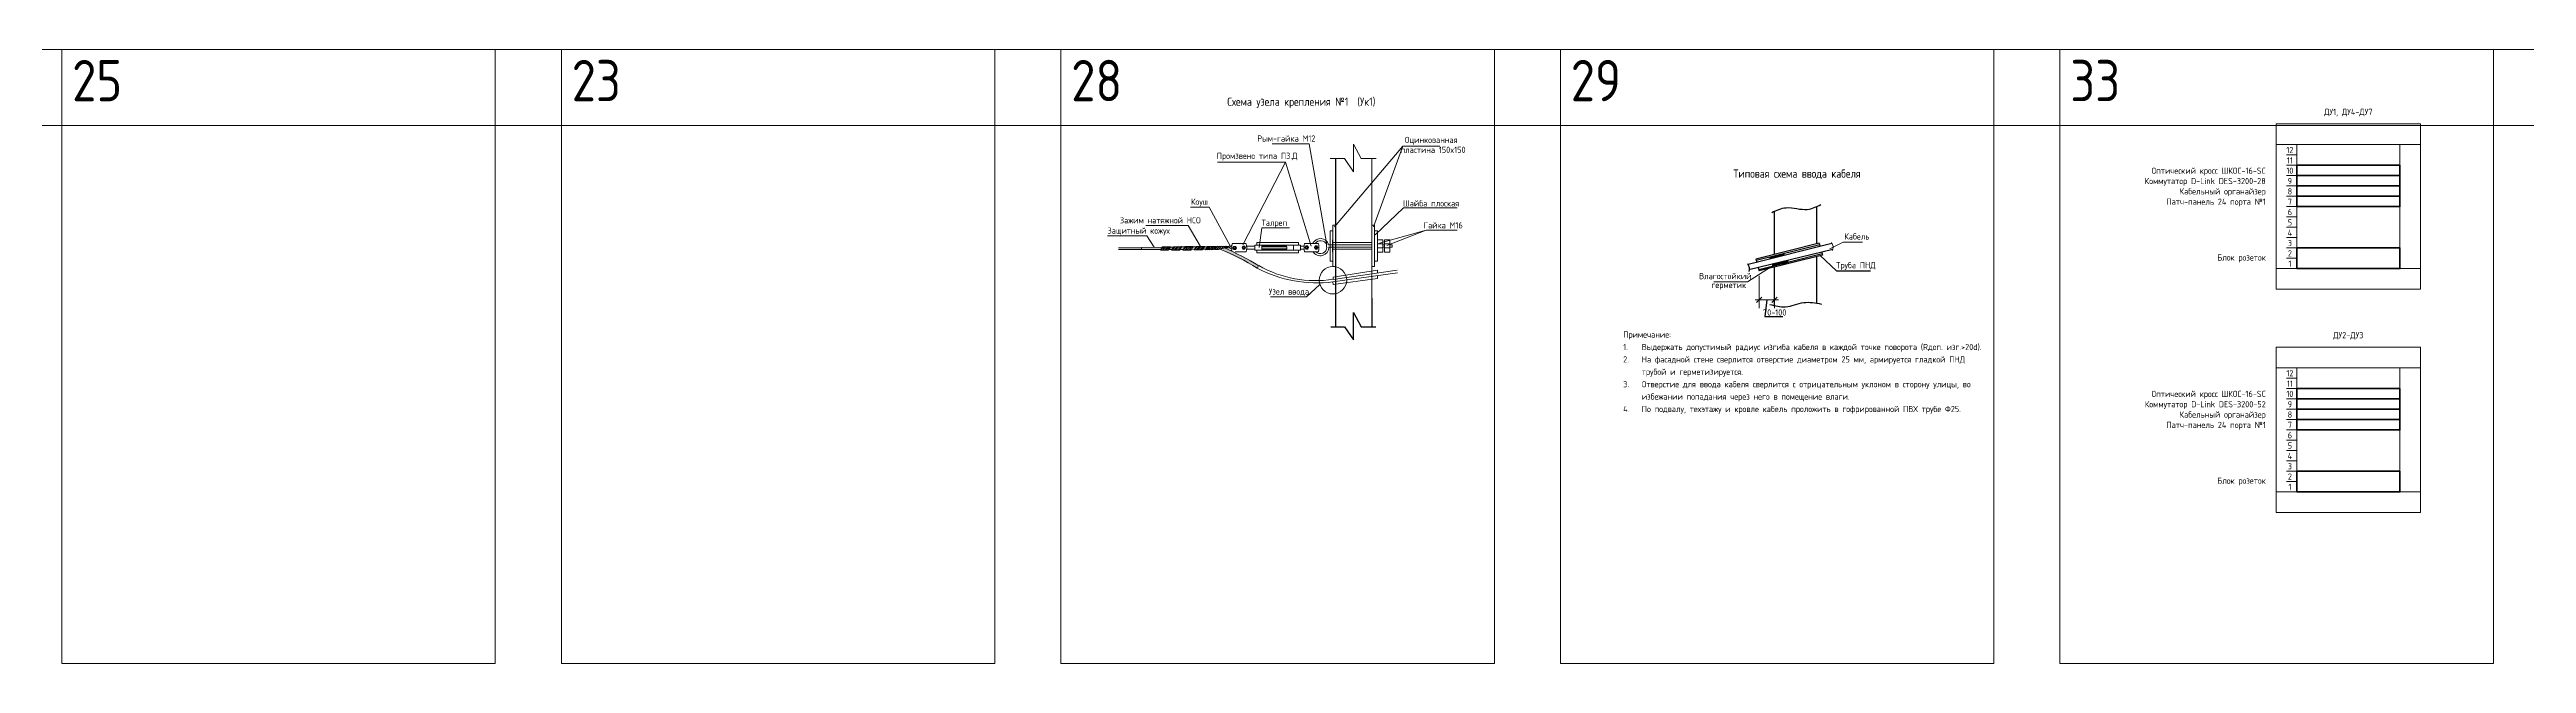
# Model space of a CAD drawing. Extents: x 6775 to 13793, y 2665 to 3972.
# Drawn here: x 11367 to 12567, y 3675 to 3972 of the extents above; entities that cross this region are included whole.
import ezdxf
from ezdxf.enums import TextEntityAlignment as Align

# ---------------------------------------------------------------- set-up
doc = ezdxf.new("R2010")
doc.units = 0
doc.header["$MEASUREMENT"] = 0
doc.layers.get('0').update_dxf_attribs({"linetype": 'CONTINUOUS'})
doc.layers.get('Defpoints').update_dxf_attribs({"linetype": 'CONTINUOUS'})
doc.layers.add('Выноски', color=7, linetype='CONTINUOUS', lineweight=5)
doc.layers.add('Стены', color=7, linetype='CONTINUOUS', lineweight=40)
doc.layers.add('ВЭ', color=1, linetype='CONTINUOUS')
doc.styles.add('мой', font='', dxfattribs={"width": 0.9, "height": 3})
doc.styles.get('мой').set_extended_font_data('GOST Common')
pattern_1 = [(45.43068, (11547.6908, 3829.4556), (-0.4523752, 0.445625), [])]

# ---------------------------------------------------------------- blocks, each defined once
blk = doc.blocks.new('*T15')
at = {"layer": 'Defpoints', "color": 8, "linetype": 'ByBlock', "lineweight": 0, "transparency": 16777216}
for p, q in [((0, 0), (7018, 0)), ((0, 0), (0, -36.7)), ((242, 0), (242, -36.7)), ((484, 0), (484, -36.7)), ((726, 0), (726, -36.7)), ((968, 0), (968, -36.7)), ((1210, 0), (1210, -36.7)), ((1452, 0), (1452, -36.7)), ((1694, 0), (1694, -36.7)), ((1936, 0), (1936, -36.7)), ((2178, 0), (2178, -36.7)), ((2420, 0), (2420, -36.7)), ((2662, 0), (2662, -36.7)), ((2904, 0), (2904, -36.7)), ((3146, 0), (3146, -36.7)), ((3388, 0), (3388, -36.7)), ((3630, 0), (3630, -36.7)), ((3872, 0), (3872, -36.7)), ((4114, 0), (4114, -36.7)), ((4356, 0), (4356, -36.7)), ((4598, 0), (4598, -36.7)), ((4840, 0), (4840, -36.7)), ((5082, 0), (5082, -36.7)), ((5324, 0), (5324, -36.7)), ((5566, 0), (5566, -36.7)), ((5808, 0), (5808, -36.7)), ((6050, 0), (6050, -36.7)), ((6292, 0), (6292, -36.7)), ((6534, 0), (6534, -36.7)), ((6776, 0), (6776, -36.7)), ((0, -36.7), (7018, -36.7))]:
    blk.add_line(p, q, dxfattribs=at)
at = {"layer": 'Defpoints', "color": 0, "linetype": 'ByBlock', "lineweight": -2, "transparency": 16777216}
blk.add_line((7018, 0), (7018, -36.7), dxfattribs=at)
at = {"layer": 'Defpoints', "color": 5, "linetype": 'Continuous', "lineweight": 0, "transparency": 16777216, "char_height": 20, "width": 232, "attachment_point": 1, "style": 'мой'}
for s, insert in [('1', (5, -5)), ('2', (247, -5)), ('3', (489, -5)), ('4', (731, -5)), ('5', (973, -5)), ('6', (1215, -5)), ('7', (1457, -5)), ('8', (1699, -5)), ('9', (1941, -5)), ('10', (2183, -5)), ('11', (2425, -5)), ('12', (2667, -5)), ('13', (2909, -5)), ('14', (3151, -5)), ('16', (3393, -5)), ('17', (3635, -5)), ('18', (3877, -5)), ('19', (4119, -5)), ('{\\fGOST Common|b0|i0|c204|p34;24', (4361, -5)), ('25', (4603, -5)), ('23', (4845, -5)), ('28', (5087, -5)), ('29', (5329, -5)), ('33', (5571, -5)), ('34', (5813, -5)), ('35', (6055, -5)), ('36', (6297, -5)), ('37', (6539, -5)), ('38', (6781, -5))]:
    blk.add_mtext(s, dxfattribs=dict(at, insert=insert))
blk = doc.blocks.new('*U16')
at = {"layer": 'ВЭ', "color": 250, "linetype": 'ByBlock', "lineweight": 18}
blk.add_lwpolyline([(-105, -148.5), (105, -148.5), (105, 148.5), (-105, 148.5), (-105, -148.5)], dxfattribs=at)
blk = doc.blocks.new('*U17')
at = {"layer": 'Defpoints', "color": 0, "linetype": 'ByBlock', "lineweight": -2, "transparency": 16777216}
for p in [(4598, 0), (4840, 0), (5082, 0), (5324, 0), (5566, 0)]:
    blk.add_blockref('*U16', p, dxfattribs=at)
blk = doc.blocks.new('_Oblique')
at = {"color": 0, "linetype": 'ByBlock', "lineweight": -2}
blk.add_line((-0.5, -0.5), (0.5, 0.5), dxfattribs=at)
blk = doc.blocks.new('*U93')
at = {"color": 7, "linetype": 'Continuous', "lineweight": 20}
blk.add_lwpolyline([(-2.5, 0), (2.5, 0)], dxfattribs=at)
blk = doc.blocks.new('*U94')
at = {"color": 0, "linetype": 'ByBlock', "lineweight": -2, "transparency": 16777216}
for p in [(0, 60), (0, 55), (0, 50), (0, 45), (0, 40), (0, 35), (0, 30), (0, 25), (0, 20), (0, 15), (0, 10), (0, 5), (0, 0)]:
    blk.add_blockref('*U93', p, dxfattribs=at)
blk = doc.blocks.new('*U129')
at = {"color": 7, "linetype": 'Continuous', "lineweight": 20}
blk.add_lwpolyline([(-2.5, 0), (2.5, 0)], dxfattribs=at)
blk = doc.blocks.new('*U130')
at = {"color": 0, "linetype": 'ByBlock', "lineweight": -2, "transparency": 16777216}
for p in [(0, 60), (0, 55), (0, 50), (0, 45), (0, 40), (0, 35), (0, 30), (0, 25), (0, 20), (0, 15), (0, 10), (0, 5), (0, 0)]:
    blk.add_blockref('*U129', p, dxfattribs=at)

msp = doc.modelspace()

# ---------------------------------------------------------------- hatches: boundary and pattern name
at = {"lineweight": 18}
h = msp.add_hatch(color=0, dxfattribs=at)
h.paths.add_polyline_path([(11896.1, 3875.2), (11905.4, 3875.2), (11906.1, 3876.4), (11896.1, 3876.3)])
h.paths.add_polyline_path([(11916.3, 3875.3), (11917, 3876.5), (11915.4, 3876.5), (11914.6, 3875.3)])
h.paths.add_polyline_path([(11921.8, 3875.4), (11922.5, 3876.5), (11921, 3876.5), (11920.2, 3875.3)])
h.paths.add_polyline_path([(11910.7, 3875.3), (11911.4, 3876.4), (11910.1, 3876.4), (11909.2, 3875.3)])
h.paths.add_polyline_path([(11927.1, 3875.4), (11927.8, 3876.5), (11926.5, 3876.5), (11925.7, 3875.4)])
h.paths.add_polyline_path([(11931.7, 3875.4), (11932.5, 3876.6), (11931.8, 3876.6), (11931, 3875.4)])
h = msp.add_hatch(dxfattribs=at)
h.set_pattern_fill('ANSI31', color=0, scale=0.2, angle=0.4307, style=0)
h.set_pattern_definition(pattern_1)
h.paths.add_polyline_path([(11905.2, 3874.9), (11909, 3875), (11910.2, 3876.6), (11906.2, 3876.6)])
h = msp.add_hatch(dxfattribs=at)
h.set_pattern_fill('ANSI31', color=0, scale=0.2, angle=0.4307, style=0)
h.set_pattern_definition(pattern_1)
h.paths.add_polyline_path([(11910.5, 3875), (11914.4, 3875), (11915.6, 3876.7), (11911.5, 3876.6)])
h = msp.add_hatch(dxfattribs=at)
h.set_pattern_fill('ANSI31', color=0, scale=0.2, angle=0.4307, style=0)
h.set_pattern_definition(pattern_1)
h.paths.add_polyline_path([(11916.1, 3875), (11919.9, 3875), (11921.1, 3876.7), (11917.1, 3876.7)])
h = msp.add_hatch(dxfattribs=at)
h.set_pattern_fill('ANSI31', color=0, scale=0.2, angle=0.4307, style=0)
h.set_pattern_definition(pattern_1)
h.paths.add_polyline_path([(11921.6, 3875.1), (11925.5, 3875.1), (11926.7, 3876.8), (11922.7, 3876.7)])
h = msp.add_hatch(dxfattribs=at)
h.set_pattern_fill('ANSI31', color=0, scale=0.2, angle=0.4307, style=0)
h.set_pattern_definition(pattern_1)
h.paths.add_polyline_path([(11927, 3875.1), (11930.8, 3875.2), (11932, 3876.8), (11928, 3876.8)])
h = msp.add_hatch(dxfattribs=at)
h.set_pattern_fill('ANSI31', color=0, scale=0.2, angle=0.4307, style=0)
h.set_pattern_definition(pattern_1)
h.paths.add_polyline_path([(11931.7, 3875.4), (11934.1, 3875.5), (11937.9, 3876.6), (11932.5, 3876.6)])
h.paths.add_polyline_path([(11937.9, 3876.6), (11938.6, 3876.9), (11932.6, 3876.8), (11932.5, 3876.6)])
h.paths.add_polyline_path([(11931.5, 3875.2), (11933.2, 3875.2), (11934.1, 3875.5), (11931.7, 3875.4)])
h = msp.add_hatch(color=0, dxfattribs=at)
edge = h.paths.add_edge_path()
edge.add_arc((11896.2, 3778), 104.5, 57.6372, 68.7809, ccw=False)
edge.add_line((11952.2, 3866.3), (11952.8, 3867.5))
edge.add_arc((11880.4, 3748), 139.7, 58.7593, 66.4514)
edge.add_line((11936.2, 3876.1), (11934.1, 3875.5))
at = {"layer": 'Стены', "lineweight": 25}
h = msp.add_hatch(color=256, dxfattribs=at)
edge = h.paths.add_edge_path()
edge.add_spline(control_points=[(12200.7, 3871.6), (12200.6, 3871.6), (12200.3, 3871.5), (12200, 3871), (12201, 3870.7), (12202.5, 3871.2), (12204.9, 3871.7), (12206.7, 3872.3), (12207.9, 3872.5), (12207.4, 3873.5), (12206.3, 3872.8), (12204.6, 3872.7), (12202.8, 3872.1), (12201.5, 3871.8), (12201, 3871.7), (12201, 3871.7), (12201, 3871.7), (12201, 3871.7)], knot_values=[3.200113, 3.200113, 3.200113, 3.200113, 6.307494, 10.167462, 16.851269, 26.259237, 59.418578, 82.490975, 84.274542, 89.974872, 101.148694, 114.060107, 139.250498, 153.350744, 153.350744, 153.350744, 153.578195, 153.578195, 153.578195, 153.578195], degree=3, periodic=0)
edge.add_line((12201, 3871.7), (12200.7, 3871.6))
edge = h.paths.add_edge_path()
edge.add_spline(control_points=[(12202.7, 3868.3), (12202.4, 3868.3), (12202.1, 3868.2), (12201.7, 3867.6), (12202.7, 3867.4), (12204.2, 3867.8), (12206.6, 3868.3), (12208.4, 3868.9), (12209.6, 3869.1), (12209.1, 3870.1), (12207.9, 3869.4), (12206.3, 3869.3), (12204.5, 3868.7), (12203.2, 3868.4), (12202.7, 3868.3)], knot_values=[0, 0, 0, 0, 6.307494, 10.167462, 16.851269, 26.259237, 59.418578, 82.490975, 84.274542, 89.974872, 101.148694, 114.060107, 139.250498, 153.350744, 153.350744, 153.350744, 153.350744], degree=3, periodic=0)

# ---------------------------------------------------------------- linework, layer by layer
at = {"color": 0, "lineweight": 18}
for p, q in [((11959.3, 3926.4), (11977.3, 3926.4)), ((11985.8, 3877.6), (11977.3, 3926.4)), ((11998.7, 3912.9), (11998.7, 3926.3)), ((11998.7, 3926.3), (12002.4, 3919.3)), ((12022.6, 3925.3), (12040.6, 3925.3)), ((11932.8, 3917.5), (11965.8, 3917.5)), ((11965.8, 3917.5), (11945.2, 3877.6)), ((11965.8, 3917.5), (11978.3, 3876.9)), ((11987.5, 3919.3), (11994.4, 3919.3)), ((11994.4, 3919.3), (11998.7, 3912.9)), ((12002.4, 3919.3), (12009.8, 3919.3)), ((12007.6, 3919.3), (12007.6, 3905.3)), ((12007.6, 3905.3), (12007.6, 3851.7)), ((11919.8, 3895.8), (11928.9, 3895.8)), ((11928.9, 3895.8), (11939.2, 3876.7)), ((12009.2, 3882.4), (12023, 3895.4)), ((12023, 3895.4), (12049, 3895.4)), ((11884.9, 3876), (11896.1, 3876.1)), ((11896.1, 3876.3), (11906.1, 3876.4)), ((11896.1, 3875.2), (11896.1, 3876.3)), ((11898.2, 3886.9), (11918.6, 3886.9)), ((11898.6, 3881.9), (11902.2, 3876.4)), ((11910.1, 3876.4), (11911.4, 3876.4)), ((11915.4, 3876.5), (11917, 3876.5)), ((11918.6, 3886.9), (11924.7, 3876.8)), ((11921, 3876.5), (11922.5, 3876.5)), ((11926.5, 3876.5), (11927.8, 3876.5)), ((11931.8, 3876.6), (11932.5, 3876.6)), ((11934.1, 3875.5), (11936.2, 3876.1)), ((11939.9, 3877.2), (11936.9, 3876.3)), ((11938.4, 3876.2), (11937, 3876.1)), ((11938.4, 3876), (11937, 3875.9)), ((11939.8, 3876.5), (11938.4, 3876.2)), ((11939.8, 3875.6), (11938.4, 3876)), ((11946.8, 3878.1), (11940, 3878.1)), ((11946.1, 3876.9), (11945.9, 3876.9)), ((11949.4, 3876.9), (11947, 3876.9)), ((11947, 3876.9), (11947, 3875.4)), ((11950.9, 3876.9), (11947.4, 3876.9)), ((11973.1, 3877.4), (11950.9, 3877.4)), ((11950.9, 3874.9), (11950.9, 3877.4)), ((11951.9, 3878.6), (11972.1, 3878.6)), ((11951.9, 3877.4), (11951.9, 3878.6)), ((11953.1, 3876.3), (11954.3, 3885.8)), ((11954.3, 3885.8), (11967.7, 3885.8)), ((11954.4, 3877.4), (11954.4, 3874.9)), ((11954.4, 3876.9), (11966.3, 3876.9)), ((11966.5, 3876.6), (11954.4, 3876.6)), ((11966.5, 3876.6), (11966.3, 3876.9)), ((11966.5, 3876.6), (11966.5, 3875.6)), ((11969.6, 3877.4), (11969.6, 3874.9)), ((11972.1, 3878.6), (11972.1, 3877.4)), ((11973.1, 3877.4), (11973.1, 3874.9)), ((11973.1, 3876.9), (11974.8, 3876.9)), ((11981.8, 3878.2), (11975, 3878.2)), ((11985.7, 3876.4), (11985.6, 3877.6)), ((11986.6, 3877.6), (11988.6, 3877.6)), ((11986.7, 3876.4), (11988.6, 3876.4)), ((11988.6, 3880), (11988.6, 3874)), ((11988.6, 3877.6), (11988.6, 3876.4)), ((11988.8, 3878.6), (12007.6, 3878.6)), ((11988.8, 3877.6), (12007.6, 3877.6)), ((11988.8, 3876.4), (12007.6, 3876.4)), ((12010.3, 3880), (12010.3, 3874)), ((12010.3, 3880), (12012.9, 3880)), ((12012.9, 3878), (12010.3, 3878)), ((12012.9, 3876), (12010.3, 3876)), ((12011.3, 3878.4), (12033.9, 3884.7)), ((12012.9, 3880), (12012.9, 3874)), ((12012.9, 3877.6), (12013.7, 3877.6)), ((12013.7, 3876.4), (12012.9, 3876.4)), ((12013.7, 3880), (12016.3, 3880)), ((12013.7, 3880), (12013.7, 3874)), ((12016.3, 3878), (12013.7, 3878)), ((12016.3, 3876), (12013.7, 3876)), ((12014.9, 3877.2), (12033.9, 3884.7)), ((12016.3, 3880), (12016.3, 3874)), ((12016.3, 3877.6), (12017.5, 3877.6)), ((12017.5, 3876.4), (12016.3, 3876.4)), ((12017.5, 3877.6), (12017.5, 3876.4)), ((12033.9, 3884.7), (12049, 3884.7)), ((11896.1, 3875.3), (11884.9, 3875.2)), ((11905.4, 3875.2), (11896.1, 3875.2)), ((11910.7, 3875.3), (11909.2, 3875.3)), ((11916.3, 3875.3), (11914.6, 3875.3)), ((11921.8, 3875.4), (11920.2, 3875.3)), ((11927.1, 3875.4), (11925.7, 3875.4)), ((11931, 3875.4), (11931.7, 3875.4)), ((11939.9, 3874.9), (11939.4, 3875)), ((11946.8, 3874.1), (11941.5, 3874.1)), ((11946.1, 3875.4), (11945.9, 3875.4)), ((11949.4, 3875.4), (11947, 3875.4)), ((11947.4, 3875.4), (11950.9, 3875.4)), ((11973.1, 3874.9), (11950.9, 3874.9)), ((11951.9, 3873.6), (11951.9, 3874.9)), ((11972.1, 3873.6), (11951.9, 3873.6)), ((11952.2, 3866.3), (11952.8, 3867.5)), ((11966.5, 3875.6), (11954.4, 3875.6)), ((11966.3, 3875.4), (11954.4, 3875.4)), ((11966.5, 3875.6), (11966.3, 3875.4)), ((11972.1, 3874.9), (11972.1, 3873.6)), ((11974.8, 3875.4), (11973.1, 3875.4)), ((11981.8, 3874.2), (11975, 3874.2)), ((12007.6, 3875.4), (11988.8, 3875.4)), ((11988.8, 3859.6), (12020, 3864)), ((11988.9, 3860.8), (12019.9, 3865.2)), ((12010.3, 3874), (12012.9, 3874)), ((12013.7, 3874), (12016.3, 3874)), ((11975.9, 3852.3), (11958.5, 3852.3)), ((11975.9, 3852.3), (11982.5, 3858.4))]:
    msp.add_line(p, q, dxfattribs=at)
for p, q in [((11990.1, 3919.3), (11990.1, 3838)), ((11998.7, 3831.5), (11998.7, 3844.8)), ((11998.7, 3844.8), (12002.4, 3837.9)), ((12007.6, 3851.7), (12007.6, 3838)), ((11987.8, 3837.9), (11994.4, 3837.9)), ((11994.4, 3837.9), (11998.7, 3831.5)), ((12002.4, 3837.9), (12009.6, 3837.9))]:
    msp.add_line(p, q)
at = {"color": 7, "linetype": 'Continuous', "lineweight": 20}
for points in [[(12445.7, 3936), (12515.7, 3936), (12515.7, 3926), (12445.7, 3926)], [(12445.7, 3936), (12515.7, 3936), (12515.7, 3856), (12445.7, 3856)], [(12445.7, 3926), (12455.7, 3926), (12455.7, 3866), (12445.7, 3866)], [(12455.7, 3926), (12505.7, 3926), (12505.7, 3866), (12455.7, 3866)], [(12505.7, 3926), (12515.7, 3926), (12515.7, 3866), (12505.7, 3866)], [(12445.7, 3866), (12515.7, 3866), (12515.7, 3856), (12445.7, 3856)], [(12445.7, 3828), (12515.7, 3828), (12515.7, 3818), (12445.7, 3818)], [(12445.7, 3828), (12515.7, 3828), (12515.7, 3748), (12445.7, 3748)], [(12445.7, 3818), (12455.7, 3818), (12455.7, 3758), (12445.7, 3758)], [(12455.7, 3818), (12505.7, 3818), (12505.7, 3758), (12455.7, 3758)], [(12505.7, 3818), (12515.7, 3818), (12515.7, 3758), (12505.7, 3758)], [(12445.7, 3758), (12515.7, 3758), (12515.7, 3748), (12445.7, 3748)]]:
    msp.add_lwpolyline(points, close=True, dxfattribs=at)
at = {"color": 0, "lineweight": 18}
for points in [[(12008.4, 3886.2), (12022.6, 3925.3), (11989.5, 3886.2)], [(11898.6, 3881.9), (11879.6, 3881.9)], [(12229.5, 3875.6), (12235.9, 3878.8), (12245.4, 3878.8)], [(11988.9, 3860.8), (11988.9, 3861.9), (12010.4, 3865.2), (12010.4, 3863.9)], [(12202.5, 3867.8), (12189.7, 3859.7), (12173.3, 3859.7)], [(12010.4, 3862.7), (12010.4, 3861.3), (11988.9, 3858.3), (11988.8, 3859.6)]]:
    msp.add_lwpolyline(points, dxfattribs=at)
at = {"color": 7, "linetype": 'Continuous', "lineweight": 40}
for points in [[(12455.7, 3916), (12505.7, 3916), (12505.7, 3911), (12455.7, 3911)], [(12455.7, 3911), (12505.7, 3911), (12505.7, 3906), (12455.7, 3906)], [(12455.7, 3906), (12505.7, 3906), (12505.7, 3901), (12455.7, 3901)], [(12455.7, 3901), (12505.7, 3901), (12505.7, 3896), (12455.7, 3896)], [(12455.7, 3866), (12505.7, 3866), (12505.7, 3876), (12455.7, 3876)], [(12455.7, 3808), (12505.7, 3808), (12505.7, 3803), (12455.7, 3803)], [(12455.7, 3803), (12505.7, 3803), (12505.7, 3798), (12455.7, 3798)], [(12455.7, 3798), (12505.7, 3798), (12505.7, 3793), (12455.7, 3793)], [(12455.7, 3793), (12505.7, 3793), (12505.7, 3788), (12455.7, 3788)], [(12455.7, 3758), (12505.7, 3758), (12505.7, 3768), (12455.7, 3768)]]:
    msp.add_lwpolyline(points, close=True, dxfattribs=at)
at = {"color": 0, "lineweight": 18}
for points in [[(11905.2, 3874.9), (11909, 3875), (11910.2, 3876.6), (11906.2, 3876.6)], [(11910.5, 3875), (11914.4, 3875), (11915.6, 3876.7), (11911.5, 3876.6)], [(11916.1, 3875), (11919.9, 3875), (11921.1, 3876.7), (11917.1, 3876.7)], [(11921.6, 3875.1), (11925.5, 3875.1), (11926.7, 3876.8), (11922.7, 3876.7)], [(11927, 3875.1), (11930.8, 3875.2), (11932, 3876.8), (11928, 3876.8)], [(11931.5, 3875.2), (11933.2, 3875.2), (11938.6, 3876.9), (11932.6, 3876.8)], [(11940.7, 3875.3), (11940.3, 3876.1), (11940.7, 3876.8), (11941.6, 3876.8), (11942, 3876.1), (11941.6, 3875.3)], [(11945.2, 3875.4), (11944.8, 3876.1), (11945.2, 3876.9), (11946.1, 3876.9), (11946.5, 3876.1), (11946.1, 3875.4)], [(11975.7, 3875.5), (11975.3, 3876.2), (11975.7, 3877), (11976.6, 3877), (11977, 3876.2), (11976.6, 3875.5)], [(11980.2, 3875.5), (11979.8, 3876.2), (11980.2, 3877), (11981.1, 3877), (11981.5, 3876.2), (11981.1, 3875.5)], [(11988.8, 3869.7), (11987.5, 3869.7), (11987.5, 3884.3), (11988.8, 3884.3)], [(11990.1, 3867), (11988.8, 3867), (11988.8, 3887), (11990.1, 3887)], [(12007.6, 3867), (12008.9, 3867), (12008.9, 3887), (12007.6, 3887)], [(12008.9, 3869.7), (12010.3, 3869.7), (12010.3, 3884.3), (12008.9, 3884.3)]]:
    msp.add_lwpolyline(points, close=True, dxfattribs=at)
for points in [[(12224.9, 3872.3), (12232.8, 3864.9), (12249.2, 3864.9)], [(12199, 3850.9), (12198, 3842.9), (12206.8, 3842.9)]]:
    msp.add_lwpolyline(points)
for centre, radius in [((11941.2, 3876.1), 0.5), ((11941.2, 3876.1), 0.4), ((11945.7, 3876.1), 0.5), ((11945.7, 3876.1), 0.4), ((11976.1, 3876.2), 0.5), ((11976.1, 3876.2), 0.4), ((11980.6, 3876.2), 0.5), ((11980.6, 3876.2), 0.4), ((11988.8, 3860.4), 6.64)]:
    msp.add_circle(centre, radius, dxfattribs=at)
for centre, radius, start, end in [((11880.4, 3748), 139.7, 58.7593, 66.4514), ((11937, 3876.2), 0.1, 107.3003, 270.4307), ((11937, 3875.8), 0.116, 94.1036, 137.4276), ((11949.1, 3876.1), 9.31, 168.0194, 188.1053), ((11937.7, 3876), 9.31, 348.0194, 12.8419), ((11984.1, 3876.2), 9.31, 167.5888, 192.4112), ((11982.7, 3876.3), 4.23, 18.3131, 153.4273), ((11982.7, 3876.4), 4.16, 210.7587, 0), ((11982.8, 3876.3), 3.26, 24.3944, 143.4251), ((11982.7, 3876.4), 3.14, 222.628, 0), ((11972.7, 3876.2), 9.31, 347.5888, 12.4112), ((11896.2, 3778), 104.5, 57.6372, 68.7809), ((11981.2, 3921.8), 62.7, 242.3768, 276.9582), ((11980.4, 3916), 55.8, 240.3824, 278.7895)]:
    msp.add_arc(centre, radius, start, end, dxfattribs=at)
msp.add_open_spline([(12230.3, 3878.6), (12230.3, 3878.6), (12230.3, 3878.4), (12231.1, 3877.2), (12231.1, 3876.2), (12230.8, 3874.8)], degree=3, knots=[0, 0, 0, 0, 2.646504, 5.853694, 6.921143, 6.921143, 6.921143, 6.921143], dxfattribs=at)
for p in [(11988.6, 3878), (11988.6, 3876)]:
    msp.add_point(p, dxfattribs=at)
at = {"layer": 'Выноски', "linetype": 'ByBlock', "lineweight": 20}
for p, q in [((12195.3, 3862.6), (12195.3, 3846.9)), ((12202.7, 3859.9), (12202.7, 3846.9)), ((12193.3, 3850.9), (12204.7, 3850.9))]:
    msp.add_line(p, q, dxfattribs=at)
at = {"layer": 'Стены', "lineweight": 25}
for p, q in [((12202.7, 3872.8), (12202.7, 3893.8)), ((12223.2, 3878), (12223.2, 3896.1)), ((12230.5, 3878.1), (12189.9, 3868)), ((12224.4, 3878.3), (12193.6, 3870.6)), ((12224.6, 3877.6), (12193.8, 3870)), ((12224.4, 3878.3), (12224.8, 3876.7)), ((12230.9, 3875.2), (12190.3, 3865.4)), ((12193.6, 3870.6), (12194.1, 3869)), ((12194.8, 3866.5), (12195.3, 3864.9)), ((12225.8, 3873.2), (12195.1, 3865.5)), ((12226, 3872.5), (12195.3, 3864.9)), ((12202.7, 3848.1), (12202.7, 3866.7)), ((12223.2, 3849.3), (12223.2, 3871.8)), ((12225.6, 3873.9), (12226, 3872.5))]:
    msp.add_line(p, q, dxfattribs=at)
for points in [[(12201.4, 3893.2), (12208.4, 3895.5), (12218.6, 3894.7), (12225.1, 3897)], [(12202.7, 3868.3), (12202, 3868.1), (12201.8, 3867.7), (12202.5, 3867.4), (12203.5, 3867.6), (12206.9, 3868.4), (12209.2, 3869), (12209.4, 3869.1), (12209.2, 3869.6), (12208, 3869.6), (12206.7, 3869.3), (12204.1, 3868.6), (12202.7, 3868.3)], [(12200.5, 3848.7), (12208, 3847.5), (12216.9, 3849.6), (12225.4, 3848.9)]]:
    msp.add_spline(points, degree=3, dxfattribs=at)
msp.add_open_spline([(12189.7, 3868.4), (12189.7, 3868.4), (12189.6, 3868.3), (12190.5, 3867), (12190.5, 3866), (12190.2, 3864.6)], degree=3, knots=[0, 0, 0, 0, 2.646504, 5.853694, 6.921143, 6.921143, 6.921143, 6.921143], dxfattribs=at)

# ---------------------------------------------------------------- block references
msp.add_blockref('*T15', (6775, 3972))
at = {"color": 7, "linetype": 'Continuous', "lineweight": 20}
for name, p in [('*U94', (12453.2, 3866)), ('*U130', (12453.2, 3758))]:
    msp.add_blockref(name, p, dxfattribs=at)
at = {"layer": 'Defpoints'}
msp.add_blockref('*U17', (6880, 3823.5), dxfattribs=at)
at = {"layer": 'Выноски', "linetype": 'ByBlock', "lineweight": -2, "xscale": 2.5, "yscale": 2.5, "zscale": 2.5, "rotation": 180}
msp.add_blockref('_Oblique', (12195.3, 3850.9), dxfattribs=at)
at = {"layer": 'Выноски', "linetype": 'ByBlock', "lineweight": -2, "xscale": 2.5, "yscale": 2.5, "zscale": 2.5}
msp.add_blockref('_Oblique', (12202.7, 3850.9), dxfattribs=at)

# ---------------------------------------------------------------- texts
at = {"color": 0, "lineweight": 18, "style": 'мой', "width": 0.9}
for s, p in [('Рым-гайка М12', (11966.2, 3929)), ('пластина 150x150', (12037.3, 3923.5)), ('Оцинкованная ', (12037.3, 3927.9)), ('Талреп', (11960.4, 3887.8)), ('Шайба плоская', (12036.3, 3897.6)), ('Гайка М16', (12042.2, 3887))]:
    msp.add_text(s, height=3, dxfattribs=at).set_placement(p, align=Align.MIDDLE)
at = {"color": 7, "style": 'мой', "width": 0.9}
for s, p in [('12', (12452.4, 3923.4)), ('10', (12452.4, 3913.4)), ('11', (12452.4, 3918.4)), ('9', (12452.4, 3908.4)), ('8', (12452.4, 3903.4)), ('7', (12452.4, 3898.4)), ('6', (12452.4, 3893.4)), ('5', (12452.4, 3888.4)), ('4', (12452.4, 3883.4)), ('3', (12452.4, 3878.4)), ('2', (12452.4, 3873.4)), ('1', (12452.4, 3868.4)), ('12', (12452.4, 3815.4)), ('10', (12452.4, 3805.4)), ('11', (12452.4, 3810.4)), ('9', (12452.4, 3800.4)), ('8', (12452.4, 3795.4)), ('7', (12452.4, 3790.4)), ('6', (12452.4, 3785.4)), ('5', (12452.4, 3780.4)), ('4', (12452.4, 3775.4)), ('3', (12452.4, 3770.4)), ('2', (12452.4, 3765.4)), ('1', (12452.4, 3760.4))]:
    msp.add_text(s, height=3, rotation=359.8616, dxfattribs=at).set_placement(p, align=Align.MIDDLE)
at = {"color": 0, "lineweight": 18, "style": 'мой', "width": 0.9}
for s, p in [('Промзвено типа ПЗ.Д', (11932.5, 3919.1)), ('Коуш', (11920, 3896.9)), ('Зажим натяжной НСО', (11885.6, 3887.9)), ('Защитный кожух', (11879.6, 3882.9)), ('Кабель', (12236.5, 3880.1)), ('Труба ПНД', (12232.6, 3866.2)), ('Узел ввода', (11957.7, 3853.4)), ('Влагостойкий', (12166.2, 3860.9)), ('герметик', (12172.2, 3856.6))]:
    msp.add_text(s, height=3, dxfattribs=at).set_placement(p)
at = {"color": 7, "linetype": 'Continuous', "lineweight": 15, "attachment_point": 1, "style": 'мой'}
for s, insert, char_height, width in [('Схема узела крепления №1  (Ук1)', (11937.6, 3948.8), 4, 72), ('\\pxsm1.2;Примечание:\\P\\pi-3,l3,t3;1.^IВыдержать допустимый радиус изгиба кабеля в каждой точке поворота (Rдоп. изг.>20d).\\P2.^IНа фасадной стене сверлится отверстие диаметром 25 мм, армируется гладкой ПНД трубой и герметизируется.\\P3.^IОтверстие для ввода кабеля сверлится с отрицательным уклоном в сторону улицы, во избежании попадания через него в помещение влаги.\\P4.^IПо подвалу, техэтажу и кровле кабель проложить в гофрированной ПВХ трубе Ф25.', (12129.4, 3835.6), 3, 159.335)]:
    msp.add_mtext(s, dxfattribs=dict(at, insert=insert, char_height=char_height, width=width))
at = {"color": 7, "linetype": 'Continuous', "lineweight": 20, "style": 'мой'}
for s, insert, char_height, width, attachment_point in [('\\pxt1;{\\fGOST Common|b0|i0|c204|p34;ДУ1, ДУ4-ДУ7}', (12480.7, 3941.5), 3, 70, 5), ('Типовая схема ввода кабеля', (12213.6, 3914), 4, 68.719, 2), ('Оптический кросс ШКОС-16-SC', (12440.7, 3913), 3, 77.693, 6), ('Коммутатор D-Link DES-3200-28', (12440.7, 3908), 3, 71.693, 6), ('Патч-панель 24 порта №1', (12440.7, 3898), 3, 50, 6), ('Кабельный органайзер', (12440.7, 3903), 3, 50, 6), ('Блок розеток', (12440.7, 3871), 3, 50, 6), ('\\pxt1;{\\fGOST Common|b0|i0|c204|p34;ДУ2}-{\\fGOST Common|b0|i0|c204|p34;ДУ3}', (12480.7, 3833.5), 3, 70, 5), ('Оптический кросс ШКОС-16-SC', (12440.7, 3805), 3, 77.693, 6), ('{\\fGOST Common|b0|i0|c204|p34;Коммутатор }D-Link DES-3200-52', (12440.7, 3800), 3, 71.693, 6), ('Патч-панель 24 порта №1', (12440.7, 3790), 3, 50, 6), ('Кабельный органайзер', (12440.7, 3795), 3, 50, 6), ('Блок розеток', (12440.7, 3763), 3, 50, 6)]:
    msp.add_mtext(s, dxfattribs=dict(at, insert=insert, char_height=char_height, width=width, attachment_point=attachment_point))
at = {"color": 0, "lineweight": 18, "insert": (12202.8, 3844.8), "char_height": 3, "attachment_point": 5, "style": 'мой'}
msp.add_mtext('70-100', dxfattribs=at)

doc.saveas('drawing.dxf')
